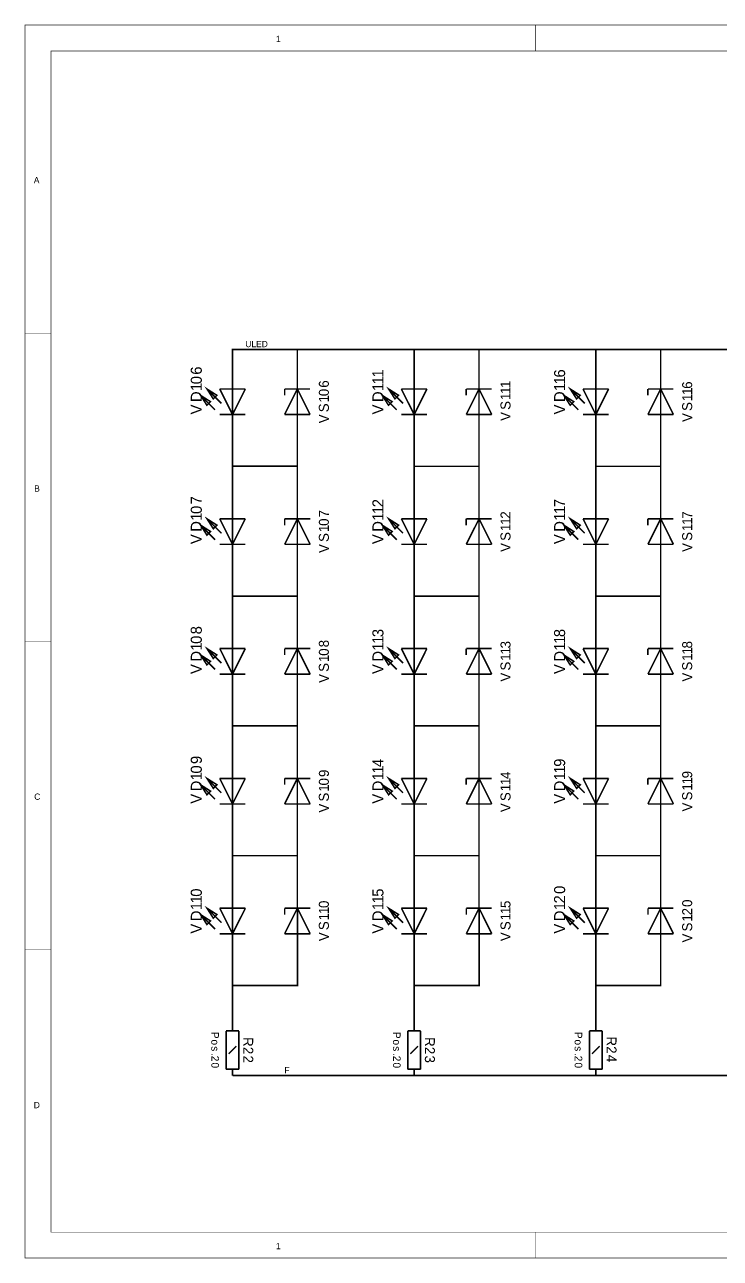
# Model space of a CAD drawing. Header units: millimetres. Extents: x 0 to 23.6, y 0 to 9.5.
# Drawn here: x 0 to 5.36, y 0 to 9.5 of the extents above; entities that cross this region are included whole.
import ezdxf

# ---------------------------------------------------------------- set-up
doc = ezdxf.new("R2010")
doc.units = ezdxf.units.MM
doc.header["$MEASUREMENT"] = 0
doc.layers.add('Sheet', color=255, linetype='Continuous')

msp = doc.modelspace()

# ---------------------------------------------------------------- linework, layer by layer
at = {"layer": 'Sheet'}
for points, const_width in [([(0, 9.4998), (0.2001, 9.4998)], 0.0039), ([(3.9371, 9.4998), (3.9371, 9.2997)], 0.0039), ([(0, 7.1249), (0.2001, 7.1249)], 0.0039), ([(1.6, 6.7936), (1.6, 6.9999), (2.1, 6.9999), (2.1, 6.7936)], 0.0118), ([(2.1002, 6.9997), (3.0004, 6.9997), (3.5004, 6.9997), (4.4001, 6.9997), (4.9001, 6.9997), (5.8003, 6.9997), (6.3002, 6.9997), (7.2004, 6.9997), (7.7004, 6.9997), (8.6001, 6.9997), (9.1001, 6.9997), (9.1001, 6.7934)], 0.0118), ([(3.0001, 6.7936), (3.0001, 6.9999)], 0.0118), ([(3.5002, 6.9999), (3.5002, 6.7936)], 0.0118), ([(4.4001, 6.7936), (4.4001, 6.9999)], 0.0118), ([(4.9001, 6.9999), (4.9001, 6.7936)], 0.0118), ([(1.6, 6.6952), (1.6, 6.7936)], 0.0118), ([(2.1, 6.6952), (2.1, 6.7936)], 0.0118), ([(3.0001, 6.6952), (3.0001, 6.7936)], 0.0118), ([(3.5002, 6.6952), (3.5002, 6.7936)], 0.0118), ([(4.4001, 6.6952), (4.4001, 6.7936)], 0.0118), ([(4.9001, 6.6952), (4.9001, 6.7936)], 0.0118), ([(1.5146, 6.5838), (1.4032, 6.6952)], 0.0118), ([(1.4797, 6.6464), (1.4032, 6.6952)], 0.0118), ([(1.4519, 6.6187), (1.4032, 6.6952)], 0.0118), ([(1.5016, 6.6952), (1.6985, 6.6952)], 0.0118), ([(1.5016, 6.6952), (1.6, 6.4984)], 0.0118), ([(1.6985, 6.6952), (1.6, 6.4984)], 0.0118), ([(1.6, 6.4984), (1.6, 6.6952)], 0.0118), ([(2.1985, 6.6952), (2.0016, 6.6952)], 0.0118), ([(2.0016, 6.4984), (2.1, 6.6952)], 0.0118), ([(2.0016, 6.6952), (2.0016, 6.6459)], 0.0118), ([(2.1, 6.4984), (2.1, 6.6952)], 0.0118), ([(2.1, 6.6952), (2.1985, 6.4984)], 0.0118), ([(2.9145, 6.5838), (2.8032, 6.6952)], 0.0118), ([(2.8798, 6.6464), (2.8032, 6.6952)], 0.0118), ([(2.8519, 6.6187), (2.8032, 6.6952)], 0.0118), ([(2.9016, 6.6952), (3.0984, 6.6952)], 0.0118), ([(2.9016, 6.6952), (3.0001, 6.4984)], 0.0118), ([(3.0984, 6.6952), (3.0001, 6.4984)], 0.0118), ([(3.0001, 6.4984), (3.0001, 6.6952)], 0.0118), ([(3.5985, 6.6952), (3.4016, 6.6952)], 0.0118), ([(3.4016, 6.4983), (3.5002, 6.6952)], 0.0118), ([(3.4016, 6.6952), (3.4016, 6.6459)], 0.0118), ([(3.5002, 6.4983), (3.5002, 6.6952)], 0.0118), ([(3.5002, 6.6952), (3.5985, 6.4983)], 0.0118), ([(4.3147, 6.5837), (4.2032, 6.6952)], 0.0118), ([(4.2798, 6.6463), (4.2032, 6.6952)], 0.0118), ([(4.252, 6.6185), (4.2032, 6.6952)], 0.0118), ([(4.3017, 6.6952), (4.4985, 6.6952)], 0.0118), ([(4.3017, 6.6952), (4.4001, 6.4983)], 0.0118), ([(4.4985, 6.6952), (4.4001, 6.4983)], 0.0118), ([(4.4001, 6.4983), (4.4001, 6.6952)], 0.0118), ([(4.9985, 6.6952), (4.8017, 6.6952)], 0.0118), ([(4.8017, 6.4983), (4.9001, 6.6952)], 0.0118), ([(4.8017, 6.6952), (4.8017, 6.6459)], 0.0118), ([(4.9001, 6.4983), (4.9001, 6.6952)], 0.0118), ([(4.9001, 6.6952), (4.9985, 6.4983)], 0.0118), ([(1.4653, 6.5346), (1.354, 6.6459)], 0.0118), ([(2.8654, 6.5346), (2.754, 6.6459)], 0.0118), ([(4.2654, 6.5346), (4.1541, 6.6459)], 0.0118), ([(1.5016, 6.4984), (1.6985, 6.4984)], 0.0118), ([(1.6, 6.4984), (1.6, 6.3999)], 0.0118), ([(2.1985, 6.4984), (2.0016, 6.4984)], 0.0118), ([(2.1, 6.4984), (2.1, 6.3999)], 0.0118), ([(2.9016, 6.4984), (3.0984, 6.4984)], 0.0118), ([(3.0001, 6.4984), (3.0001, 6.3999)], 0.0118), ([(3.5985, 6.4983), (3.4016, 6.4983)], 0.0118), ([(3.5002, 6.4983), (3.5002, 6.3999)], 0.0118), ([(4.3017, 6.4983), (4.4985, 6.4983)], 0.0118), ([(4.4001, 6.4983), (4.4001, 6.3999)], 0.0118), ([(4.9985, 6.4983), (4.8017, 6.4983)], 0.0118), ([(4.9001, 6.4983), (4.9001, 6.3999)], 0.0118), ([(1.6, 6.3999), (1.6, 6.0998), (1.6, 5.7936)], 0.0118), ([(2.1, 6.3999), (2.1, 6.0998), (2.1, 5.7936)], 0.0118), ([(3.0002, 6.3999), (3.0002, 6.0998), (3.0002, 5.7936)], 0.0118), ([(3.5002, 6.3999), (3.5002, 6.0998), (3.5002, 5.7936)], 0.0118), ([(4.4001, 6.3999), (4.4001, 6.0998), (4.4001, 5.7936)], 0.0118), ([(4.9001, 6.3999), (4.9001, 6.0998), (4.9001, 5.7936)], 0.0118), ([(2.1, 6.0999), (1.6, 6.0999)], 0.0118), ([(3.5002, 6.0998), (3.0002, 6.0998)], 0.0118), ([(4.9001, 6.0998), (4.4001, 6.0998)], 0.0118), ([(1.6, 5.6952), (1.6, 5.7936)], 0.0118), ([(2.1, 5.6952), (2.1, 5.7936)], 0.0118), ([(3.0002, 5.6952), (3.0002, 5.7936)], 0.0118), ([(3.5002, 5.6952), (3.5002, 5.7936)], 0.0118), ([(4.4001, 5.6952), (4.4001, 5.7936)], 0.0118), ([(4.9001, 5.6952), (4.9001, 5.7936)], 0.0118), ([(1.4653, 5.5346), (1.354, 5.646)], 0.0118), ([(1.5146, 5.5837), (1.4033, 5.6952)], 0.0118), ([(1.4797, 5.6464), (1.4033, 5.6952)], 0.0118), ([(1.4519, 5.6186), (1.4033, 5.6952)], 0.0118), ([(1.5016, 5.6952), (1.6986, 5.6952)], 0.0118), ([(1.5016, 5.6952), (1.6, 5.4983)], 0.0118), ([(1.6986, 5.6952), (1.6, 5.4983)], 0.0118), ([(1.6, 5.4983), (1.6, 5.6952)], 0.0118), ([(2.1986, 5.6952), (2.0016, 5.6952)], 0.0118), ([(2.0016, 5.4983), (2.1, 5.6952)], 0.0118), ([(2.0016, 5.6952), (2.0016, 5.646)], 0.0118), ([(2.1, 5.4983), (2.1, 5.6952)], 0.0118), ([(2.1, 5.6952), (2.1986, 5.4983)], 0.0118), ([(2.8655, 5.5346), (2.7541, 5.646)], 0.0118), ([(2.9145, 5.5837), (2.8032, 5.6952)], 0.0118), ([(2.8799, 5.6464), (2.8032, 5.6952)], 0.0118), ([(2.8519, 5.6186), (2.8032, 5.6952)], 0.0118), ([(2.9016, 5.6952), (3.0985, 5.6952)], 0.0118), ([(2.9016, 5.6952), (3.0002, 5.4983)], 0.0118), ([(3.0985, 5.6952), (3.0002, 5.4983)], 0.0118), ([(3.0002, 5.4983), (3.0002, 5.6952)], 0.0118), ([(3.5985, 5.6952), (3.4016, 5.6952)], 0.0118), ([(3.4016, 5.4983), (3.5002, 5.6952)], 0.0118), ([(3.4016, 5.6952), (3.4016, 5.646)], 0.0118), ([(3.5002, 5.4983), (3.5002, 5.6952)], 0.0118), ([(3.5002, 5.6952), (3.5985, 5.4983)], 0.0118), ([(4.2654, 5.5346), (4.1541, 5.646)], 0.0118), ([(4.3147, 5.5837), (4.2032, 5.6952)], 0.0118), ([(4.2798, 5.6464), (4.2032, 5.6952)], 0.0118), ([(4.252, 5.6186), (4.2032, 5.6952)], 0.0118), ([(4.3017, 5.6952), (4.4985, 5.6952)], 0.0118), ([(4.3017, 5.6952), (4.4001, 5.4983)], 0.0118), ([(4.4985, 5.6952), (4.4001, 5.4983)], 0.0118), ([(4.4001, 5.4983), (4.4001, 5.6952)], 0.0118), ([(4.9985, 5.6952), (4.8017, 5.6952)], 0.0118), ([(4.8017, 5.4983), (4.9001, 5.6952)], 0.0118), ([(4.8017, 5.6952), (4.8017, 5.646)], 0.0118), ([(4.9001, 5.4983), (4.9001, 5.6952)], 0.0118), ([(4.9001, 5.6952), (4.9985, 5.4983)], 0.0118), ([(1.5016, 5.4983), (1.6986, 5.4983)], 0.0118), ([(1.6, 5.4983), (1.6, 5.3999)], 0.0118), ([(2.1986, 5.4983), (2.0016, 5.4983)], 0.0118), ([(2.1, 5.4983), (2.1, 5.3999)], 0.0118), ([(2.9016, 5.4983), (3.0985, 5.4983)], 0.0118), ([(3.0002, 5.4983), (3.0002, 5.3999)], 0.0118), ([(3.5985, 5.4983), (3.4016, 5.4983)], 0.0118), ([(3.5002, 5.4983), (3.5002, 5.3999)], 0.0118), ([(4.3017, 5.4983), (4.4985, 5.4983)], 0.0118), ([(4.4001, 5.4983), (4.4001, 5.3999)], 0.0118), ([(4.9985, 5.4983), (4.8017, 5.4983)], 0.0118), ([(4.9001, 5.4983), (4.9001, 5.3999)], 0.0118), ([(1.6, 5.3999), (1.6, 5.0998), (1.6, 4.7936)], 0.0118), ([(2.1, 5.3999), (2.1, 5.0998), (2.1, 4.7936)], 0.0118), ([(3.0002, 5.3999), (3.0002, 5.0998), (3.0002, 4.7936)], 0.0118), ([(3.5002, 5.3999), (3.5002, 5.0998), (3.5002, 4.7936)], 0.0118), ([(4.4001, 5.3999), (4.4001, 5.0998), (4.4001, 4.7936)], 0.0118), ([(4.9001, 5.3999), (4.9001, 5.0998), (4.9001, 4.7936)], 0.0118), ([(2.1, 5.0998), (1.6, 5.0998)], 0.0118), ([(3.5002, 5.0998), (3.0002, 5.0998)], 0.0118), ([(4.9001, 5.0998), (4.4001, 5.0998)], 0.0118), ([(0, 4.75), (0.2001, 4.75)], 0.0039), ([(1.6, 4.6953), (1.6, 4.7936)], 0.0118), ([(2.1, 4.6953), (2.1, 4.7936)], 0.0118), ([(3.0002, 4.6953), (3.0002, 4.7936)], 0.0118), ([(3.5002, 4.6953), (3.5002, 4.7936)], 0.0118), ([(4.4001, 4.6953), (4.4001, 4.7936)], 0.0118), ([(4.9001, 4.6953), (4.9001, 4.7936)], 0.0118), ([(1.5146, 4.5838), (1.4033, 4.6951)], 0.0118), ([(1.4797, 4.6464), (1.4033, 4.6951)], 0.0118), ([(1.4519, 4.6186), (1.4033, 4.6951)], 0.0118), ([(1.5016, 4.6953), (1.6986, 4.6953)], 0.0118), ([(1.5016, 4.6953), (1.6, 4.4983)], 0.0118), ([(1.6986, 4.6953), (1.6, 4.4983)], 0.0118), ([(1.6, 4.4983), (1.6, 4.6953)], 0.0118), ([(2.1986, 4.6953), (2.0016, 4.6953)], 0.0118), ([(2.0016, 4.4983), (2.1, 4.6953)], 0.0118), ([(2.0016, 4.6953), (2.0016, 4.646)], 0.0118), ([(2.1, 4.4983), (2.1, 4.6953)], 0.0118), ([(2.1, 4.6953), (2.1986, 4.4983)], 0.0118), ([(2.9145, 4.5838), (2.8032, 4.6951)], 0.0118), ([(2.8799, 4.6464), (2.8032, 4.6951)], 0.0118), ([(2.8519, 4.6186), (2.8032, 4.6951)], 0.0118), ([(2.9016, 4.6953), (3.0985, 4.6953)], 0.0118), ([(2.9016, 4.6953), (3.0002, 4.4983)], 0.0118), ([(3.0985, 4.6953), (3.0002, 4.4983)], 0.0118), ([(3.0002, 4.4983), (3.0002, 4.6953)], 0.0118), ([(3.5985, 4.6953), (3.4016, 4.6953)], 0.0118), ([(3.4016, 4.4983), (3.5002, 4.6953)], 0.0118), ([(3.4016, 4.6953), (3.4016, 4.646)], 0.0118), ([(3.5002, 4.4983), (3.5002, 4.6953)], 0.0118), ([(3.5002, 4.6953), (3.5985, 4.4983)], 0.0118), ([(4.3147, 4.5838), (4.2032, 4.6951)], 0.0118), ([(4.2798, 4.6464), (4.2032, 4.6951)], 0.0118), ([(4.252, 4.6186), (4.2032, 4.6951)], 0.0118), ([(4.3017, 4.6953), (4.4985, 4.6953)], 0.0118), ([(4.3017, 4.6953), (4.4001, 4.4983)], 0.0118), ([(4.4985, 4.6953), (4.4001, 4.4983)], 0.0118), ([(4.4001, 4.4983), (4.4001, 4.6953)], 0.0118), ([(4.9985, 4.6953), (4.8017, 4.6953)], 0.0118), ([(4.8017, 4.4983), (4.9001, 4.6953)], 0.0118), ([(4.8017, 4.6953), (4.8017, 4.646)], 0.0118), ([(4.9001, 4.4983), (4.9001, 4.6953)], 0.0118), ([(4.9001, 4.6953), (4.9985, 4.4983)], 0.0118), ([(1.4653, 4.5347), (1.354, 4.646)], 0.0118), ([(2.8655, 4.5347), (2.7541, 4.646)], 0.0118), ([(4.2654, 4.5347), (4.1541, 4.646)], 0.0118), ([(1.5016, 4.4983), (1.6986, 4.4983)], 0.0118), ([(1.6, 4.4983), (1.6, 4.4)], 0.0118), ([(2.1986, 4.4983), (2.0016, 4.4983)], 0.0118), ([(2.1, 4.4983), (2.1, 4.4)], 0.0118), ([(2.9016, 4.4983), (3.0985, 4.4983)], 0.0118), ([(3.0002, 4.4983), (3.0002, 4.4)], 0.0118), ([(3.5985, 4.4983), (3.4016, 4.4983)], 0.0118), ([(3.5002, 4.4983), (3.5002, 4.4)], 0.0118), ([(4.3017, 4.4983), (4.4985, 4.4983)], 0.0118), ([(4.4001, 4.4983), (4.4001, 4.4)], 0.0118), ([(4.9985, 4.4983), (4.8017, 4.4983)], 0.0118), ([(4.9001, 4.4983), (4.9001, 4.4)], 0.0118), ([(1.6, 4.4), (1.6, 4.0999), (1.6, 3.7937)], 0.0118), ([(2.1, 4.4), (2.1, 4.0999), (2.1, 3.7937)], 0.0118), ([(3.0002, 4.4), (3.0002, 4.0999), (3.0002, 3.7937)], 0.0118), ([(3.5002, 4.4), (3.5002, 4.0999), (3.5002, 3.7937)], 0.0118), ([(4.4001, 4.4), (4.4001, 4.0999), (4.4001, 3.7937)], 0.0118), ([(4.9001, 4.4), (4.9001, 4.0999), (4.9001, 3.7937)], 0.0118), ([(2.1, 4.0999), (1.6, 4.0999)], 0.0118), ([(3.5002, 4.0999), (3.0002, 4.0999)], 0.0118), ([(4.9001, 4.0999), (4.4001, 4.0999)], 0.0118), ([(1.6, 3.6951), (1.6, 3.7937)], 0.0118), ([(2.1, 3.6951), (2.1, 3.7937)], 0.0118), ([(3.0002, 3.6951), (3.0002, 3.7937)], 0.0118), ([(3.5002, 3.6951), (3.5002, 3.7937)], 0.0118), ([(4.4001, 3.6951), (4.4001, 3.7937)], 0.0118), ([(4.9001, 3.6951), (4.9001, 3.7937)], 0.0118), ([(1.4653, 3.5347), (1.354, 3.646)], 0.0118), ([(1.5146, 3.5838), (1.4033, 3.6951)], 0.0118), ([(1.4797, 3.6465), (1.4033, 3.6951)], 0.0118), ([(1.4519, 3.6187), (1.4033, 3.6951)], 0.0118), ([(1.5016, 3.6951), (1.6986, 3.6951)], 0.0118), ([(1.5016, 3.6951), (1.6, 3.4984)], 0.0118), ([(1.6986, 3.6951), (1.6, 3.4984)], 0.0118), ([(1.6, 3.4984), (1.6, 3.6951)], 0.0118), ([(2.1986, 3.6951), (2.0016, 3.6951)], 0.0118), ([(2.0016, 3.4984), (2.1, 3.6951)], 0.0118), ([(2.0016, 3.6951), (2.0016, 3.646)], 0.0118), ([(2.1, 3.4984), (2.1, 3.6951)], 0.0118), ([(2.1, 3.6951), (2.1986, 3.4984)], 0.0118), ([(2.8655, 3.5347), (2.7541, 3.646)], 0.0118), ([(2.9145, 3.5838), (2.8032, 3.6951)], 0.0118), ([(2.8799, 3.6465), (2.8032, 3.6951)], 0.0118), ([(2.8519, 3.6187), (2.8032, 3.6951)], 0.0118), ([(2.9016, 3.6951), (3.0985, 3.6951)], 0.0118), ([(2.9016, 3.6951), (3.0002, 3.4984)], 0.0118), ([(3.0985, 3.6951), (3.0002, 3.4984)], 0.0118), ([(3.0002, 3.4984), (3.0002, 3.6951)], 0.0118), ([(3.5985, 3.6951), (3.4016, 3.6951)], 0.0118), ([(3.4016, 3.4984), (3.5002, 3.6951)], 0.0118), ([(3.4016, 3.6951), (3.4016, 3.646)], 0.0118), ([(3.5002, 3.4984), (3.5002, 3.6951)], 0.0118), ([(3.5002, 3.6951), (3.5985, 3.4984)], 0.0118), ([(4.2654, 3.5347), (4.1541, 3.646)], 0.0118), ([(4.3147, 3.5838), (4.2032, 3.6951)], 0.0118), ([(4.2798, 3.6465), (4.2032, 3.6951)], 0.0118), ([(4.252, 3.6187), (4.2032, 3.6951)], 0.0118), ([(4.3017, 3.6951), (4.4985, 3.6951)], 0.0118), ([(4.3017, 3.6951), (4.4001, 3.4984)], 0.0118), ([(4.4985, 3.6951), (4.4001, 3.4984)], 0.0118), ([(4.4001, 3.4984), (4.4001, 3.6951)], 0.0118), ([(4.9985, 3.6951), (4.8017, 3.6951)], 0.0118), ([(4.8017, 3.4984), (4.9001, 3.6951)], 0.0118), ([(4.8017, 3.6951), (4.8017, 3.646)], 0.0118), ([(4.9001, 3.4984), (4.9001, 3.6951)], 0.0118), ([(4.9001, 3.6951), (4.9985, 3.4984)], 0.0118), ([(1.5016, 3.4984), (1.6986, 3.4984)], 0.0118), ([(1.6, 3.4984), (1.6, 3.4)], 0.0118), ([(2.1986, 3.4984), (2.0016, 3.4984)], 0.0118), ([(2.1, 3.4984), (2.1, 3.4)], 0.0118), ([(2.9016, 3.4984), (3.0985, 3.4984)], 0.0118), ([(3.0002, 3.4984), (3.0002, 3.4)], 0.0118), ([(3.5985, 3.4984), (3.4016, 3.4984)], 0.0118), ([(3.5002, 3.4984), (3.5002, 3.4)], 0.0118), ([(4.3017, 3.4984), (4.4985, 3.4984)], 0.0118), ([(4.4001, 3.4984), (4.4001, 3.4)], 0.0118), ([(4.9985, 3.4984), (4.8017, 3.4984)], 0.0118), ([(4.9001, 3.4984), (4.9001, 3.4)], 0.0118), ([(1.6, 3.4), (1.6, 3.0999), (1.6, 2.7937)], 0.0118), ([(2.1, 3.4), (2.1, 3.0999), (2.1, 2.7937)], 0.0118), ([(3.0002, 3.4), (3.0002, 3.0999), (3.0002, 2.7937)], 0.0118), ([(3.5002, 3.4), (3.5002, 3.0999), (3.5002, 2.7937)], 0.0118), ([(4.4001, 3.4), (4.4001, 3.0999), (4.4001, 2.7937)], 0.0118), ([(4.9001, 3.4), (4.9001, 3.0999), (4.9001, 2.7937)], 0.0118), ([(2.1, 3.0999), (1.6, 3.0999)], 0.0118), ([(3.5002, 3.0999), (3.0002, 3.0999)], 0.0118), ([(4.9001, 3.0999), (4.4001, 3.0999)], 0.0118), ([(1.6, 2.6952), (1.6, 2.7937)], 0.0118), ([(2.1, 2.6952), (2.1, 2.7937)], 0.0118), ([(3.0002, 2.6952), (3.0002, 2.7937)], 0.0118), ([(3.5002, 2.6952), (3.5002, 2.7937)], 0.0118), ([(4.4001, 2.6952), (4.4001, 2.7937)], 0.0118), ([(4.9001, 2.6952), (4.9001, 2.7937)], 0.0118), ([(1.5146, 2.5838), (1.4035, 2.695)], 0.0118), ([(1.4799, 2.6465), (1.4035, 2.695)], 0.0118), ([(1.4519, 2.6185), (1.4035, 2.695)], 0.0118), ([(1.5016, 2.6952), (1.6986, 2.6952)], 0.0118), ([(1.5016, 2.695), (1.6002, 2.4982)], 0.0118), ([(1.6988, 2.695), (1.6002, 2.4982)], 0.0118), ([(1.6002, 2.4982), (1.6002, 2.695)], 0.0118), ([(2.1986, 2.6952), (2.0016, 2.6952)], 0.0118), ([(2.0016, 2.4982), (2.1002, 2.695)], 0.0118), ([(2.0016, 2.695), (2.0016, 2.6461)], 0.0118), ([(2.1002, 2.4982), (2.1002, 2.695)], 0.0118), ([(2.1002, 2.695), (2.1988, 2.4982)], 0.0118), ([(2.9147, 2.5838), (2.8032, 2.695)], 0.0118), ([(2.8801, 2.6465), (2.8032, 2.695)], 0.0118), ([(2.8521, 2.6185), (2.8032, 2.695)], 0.0118), ([(2.9016, 2.6952), (3.0985, 2.6952)], 0.0118), ([(2.9018, 2.695), (3.0004, 2.4982)], 0.0118), ([(3.0985, 2.695), (3.0004, 2.4982)], 0.0118), ([(3.0004, 2.4982), (3.0004, 2.695)], 0.0118), ([(3.5985, 2.6952), (3.4016, 2.6952)], 0.0118), ([(3.4018, 2.4982), (3.5004, 2.695)], 0.0118), ([(3.4018, 2.695), (3.4018, 2.6461)], 0.0118), ([(3.5004, 2.4982), (3.5004, 2.695)], 0.0118), ([(3.5004, 2.695), (3.5985, 2.4982)], 0.0118), ([(4.3149, 2.5838), (4.2034, 2.695)], 0.0118), ([(4.2798, 2.6465), (4.2034, 2.695)], 0.0118), ([(4.2522, 2.6185), (4.2034, 2.695)], 0.0118), ([(4.3017, 2.6952), (4.4985, 2.6952)], 0.0118), ([(4.3019, 2.695), (4.4001, 2.4982)], 0.0118), ([(4.4987, 2.695), (4.4001, 2.4982)], 0.0118), ([(4.4001, 2.4982), (4.4001, 2.695)], 0.0118), ([(4.9985, 2.6952), (4.8017, 2.6952)], 0.0118), ([(4.8019, 2.4982), (4.9001, 2.695)], 0.0118), ([(4.8019, 2.695), (4.8019, 2.6461)], 0.0118), ([(4.9001, 2.4982), (4.9001, 2.695)], 0.0118), ([(4.9001, 2.695), (4.9987, 2.4982)], 0.0118), ([(1.4653, 2.5346), (1.3542, 2.6461)], 0.0118), ([(2.8655, 2.5346), (2.7539, 2.6461)], 0.0118), ([(4.2656, 2.5346), (4.1541, 2.6461)], 0.0118), ([(1.5016, 2.4982), (1.6988, 2.4982)], 0.0118), ([(1.6002, 2.4982), (1.6002, 2.4001)], 0.0118), ([(2.1988, 2.4982), (2.0016, 2.4982)], 0.0118), ([(2.1002, 2.4982), (2.1002, 2.4001)], 0.0118), ([(2.9018, 2.4982), (3.0985, 2.4982)], 0.0118), ([(3.0004, 2.4982), (3.0004, 2.4001)], 0.0118), ([(3.5985, 2.4982), (3.4018, 2.4982)], 0.0118), ([(3.5004, 2.4982), (3.5004, 2.4001)], 0.0118), ([(4.3019, 2.4982), (4.4987, 2.4982)], 0.0118), ([(4.4001, 2.4982), (4.4001, 2.4001)], 0.0118), ([(4.9987, 2.4982), (4.8019, 2.4982)], 0.0118), ([(4.9001, 2.4982), (4.9001, 2.4001)], 0.0118), ([(0, 2.375), (0.2001, 2.375)], 0.0039), ([(2.1002, 2.4001), (2.1002, 2.0997), (1.6002, 2.0997)], 0.0118), ([(1.6002, 2.4001), (1.6002, 2.0997), (1.6002, 1.7998)], 0.0118), ([(3.5004, 2.4001), (3.5004, 2.0997), (3.0004, 2.0997)], 0.0118), ([(3.0004, 2.4001), (3.0004, 2.0997), (3.0004, 1.7998)], 0.0118), ([(4.9001, 2.4001), (4.9001, 2.0997), (4.4001, 2.0997)], 0.0118), ([(4.4001, 2.4001), (4.4001, 2.0997), (4.4001, 1.7998)], 0.0118), ([(1.6002, 1.7505), (1.6002, 1.7998)], 0.0118), ([(3.0004, 1.7505), (3.0004, 1.7998)], 0.0118), ([(4.4001, 1.7505), (4.4001, 1.7998)], 0.0118), ([(1.5509, 1.4552), (1.5509, 1.7505)], 0.0118), ([(1.5509, 1.7505), (1.6495, 1.7505)], 0.0118), ([(1.6495, 1.7505), (1.6495, 1.4552)], 0.0118), ([(2.9511, 1.4552), (2.9511, 1.7505)], 0.0118), ([(2.9511, 1.7505), (3.0492, 1.7505)], 0.0118), ([(3.0492, 1.7505), (3.0492, 1.4552)], 0.0118), ([(4.3508, 1.4552), (4.3508, 1.7505)], 0.0118), ([(4.3508, 1.7505), (4.4494, 1.7505)], 0.0118), ([(4.4494, 1.7505), (4.4494, 1.4552)], 0.0118), ([(1.6299, 1.6328), (1.5706, 1.5734)], 0.0118), ([(3.0296, 1.6328), (2.9707, 1.5734)], 0.0118), ([(4.4298, 1.6328), (4.3709, 1.5734)], 0.0118), ([(1.6495, 1.4552), (1.5509, 1.4552)], 0.0118), ([(1.6002, 1.4552), (1.6002, 1.4064)], 0.0118), ([(3.0492, 1.4552), (2.9511, 1.4552)], 0.0118), ([(3.0004, 1.4552), (3.0004, 1.4064)], 0.0118), ([(4.4494, 1.4552), (4.3508, 1.4552)], 0.0118), ([(4.4001, 1.4552), (4.4001, 1.4064)], 0.0118), ([(1.6002, 1.4064), (3.0004, 1.4064), (4.4001, 1.4064), (5.8003, 1.4064), (7.2004, 1.4064), (8.6001, 1.4064)], 0.0118), ([(3.9373, 0), (3.9373, 0.2001)], 0.0039)]:
    msp.add_lwpolyline(points, dxfattribs=dict(at, const_width=const_width))
for points, const_width in [([(0, 9.4992), (0, 0), (23.622, 0), (23.622, 9.4992), (0, 9.4992), (0, 9.4992)], 0.0039), ([(0, 9.4992), (23.622, 9.4992), (23.622, 0), (0, 0), (0, 9.4992)], 0.0039), ([(0.2005, 9.2995), (0.2005, 0.1997), (23.4224, 0.1997), (23.4224, 9.2995), (0.2005, 9.2995), (0.2005, 9.2995)], 0.0039), ([(0.2005, 9.2995), (23.4224, 9.2995), (23.4224, 0.1997), (0.2005, 0.1997), (0.2005, 9.2995)], 0.0039), ([(1.4305, 6.5972), (1.4027, 6.5695), (1.354, 6.6459), (1.4305, 6.5972)], 0.0118), ([(1.4797, 6.6464), (1.4519, 6.6185), (1.4032, 6.6952), (1.4797, 6.6464)], 0.0118), ([(1.4797, 6.6464), (1.4519, 6.6185), (1.4032, 6.6952), (1.4797, 6.6464)], 0.0039), ([(2.8305, 6.5972), (2.8027, 6.5695), (2.754, 6.6459), (2.8305, 6.5972)], 0.0118), ([(2.8798, 6.6464), (2.8519, 6.6185), (2.8032, 6.6952), (2.8798, 6.6464)], 0.0118), ([(2.8798, 6.6464), (2.8519, 6.6185), (2.8032, 6.6952), (2.8798, 6.6464)], 0.0039), ([(4.2305, 6.5972), (4.2027, 6.5695), (4.1541, 6.6459), (4.2305, 6.5972)], 0.0118), ([(4.2798, 6.6463), (4.252, 6.6185), (4.2032, 6.6952), (4.2798, 6.6463)], 0.0118), ([(4.2798, 6.6463), (4.252, 6.6185), (4.2032, 6.6952), (4.2798, 6.6463)], 0.0039), ([(1.4305, 6.5972), (1.4027, 6.5695), (1.354, 6.6459), (1.4305, 6.5972)], 0.0039), ([(2.8305, 6.5972), (2.8027, 6.5695), (2.754, 6.6459), (2.8305, 6.5972)], 0.0039), ([(4.2305, 6.5972), (4.2027, 6.5695), (4.1541, 6.6459), (4.2305, 6.5972)], 0.0039), ([(1.4797, 5.6464), (1.4519, 5.6186), (1.4033, 5.6952), (1.4797, 5.6464)], 0.0118), ([(2.8799, 5.6464), (2.8519, 5.6186), (2.8032, 5.6952), (2.8799, 5.6464)], 0.0118), ([(4.2798, 5.6464), (4.252, 5.6186), (4.2032, 5.6952), (4.2798, 5.6464)], 0.0118), ([(1.4306, 5.5973), (1.4027, 5.5693), (1.354, 5.646), (1.4306, 5.5973)], 0.0118), ([(1.4306, 5.5973), (1.4027, 5.5693), (1.354, 5.646), (1.4306, 5.5973)], 0.0039), ([(1.4797, 5.6464), (1.4519, 5.6186), (1.4033, 5.6952), (1.4797, 5.6464)], 0.0039), ([(2.8306, 5.5973), (2.8028, 5.5693), (2.7541, 5.646), (2.8306, 5.5973)], 0.0118), ([(2.8306, 5.5973), (2.8028, 5.5693), (2.7541, 5.646), (2.8306, 5.5973)], 0.0039), ([(2.8799, 5.6464), (2.8519, 5.6186), (2.8032, 5.6952), (2.8799, 5.6464)], 0.0039), ([(4.2305, 5.5973), (4.2027, 5.5693), (4.1541, 5.646), (4.2305, 5.5973)], 0.0118), ([(4.2305, 5.5973), (4.2027, 5.5693), (4.1541, 5.646), (4.2305, 5.5973)], 0.0039), ([(4.2798, 5.6464), (4.252, 5.6186), (4.2032, 5.6952), (4.2798, 5.6464)], 0.0039), ([(1.4306, 4.5973), (1.4027, 4.5693), (1.354, 4.646), (1.4306, 4.5973)], 0.0118), ([(1.4797, 4.6464), (1.4519, 4.6186), (1.4033, 4.6953), (1.4797, 4.6464)], 0.0118), ([(1.4797, 4.6464), (1.4519, 4.6186), (1.4033, 4.6953), (1.4797, 4.6464)], 0.0039), ([(2.8306, 4.5973), (2.8028, 4.5693), (2.7541, 4.646), (2.8306, 4.5973)], 0.0118), ([(2.8799, 4.6464), (2.8519, 4.6186), (2.8032, 4.6953), (2.8799, 4.6464)], 0.0118), ([(2.8799, 4.6464), (2.8519, 4.6186), (2.8032, 4.6953), (2.8799, 4.6464)], 0.0039), ([(4.2305, 4.5973), (4.2027, 4.5693), (4.1541, 4.646), (4.2305, 4.5973)], 0.0118), ([(4.2798, 4.6464), (4.252, 4.6186), (4.2032, 4.6953), (4.2798, 4.6464)], 0.0118), ([(4.2798, 4.6464), (4.252, 4.6186), (4.2032, 4.6953), (4.2798, 4.6464)], 0.0039), ([(1.4306, 4.5973), (1.4027, 4.5693), (1.354, 4.646), (1.4306, 4.5973)], 0.0039), ([(2.8306, 4.5973), (2.8028, 4.5693), (2.7541, 4.646), (2.8306, 4.5973)], 0.0039), ([(4.2305, 4.5973), (4.2027, 4.5693), (4.1541, 4.646), (4.2305, 4.5973)], 0.0039), ([(1.4797, 3.6465), (1.4519, 3.6187), (1.4033, 3.6951), (1.4797, 3.6465)], 0.0118), ([(2.8799, 3.6465), (2.8519, 3.6187), (2.8032, 3.6951), (2.8799, 3.6465)], 0.0118), ([(4.2798, 3.6465), (4.252, 3.6187), (4.2032, 3.6951), (4.2798, 3.6465)], 0.0118), ([(1.4306, 3.5974), (1.4027, 3.5694), (1.354, 3.646), (1.4306, 3.5974)], 0.0118), ([(1.4306, 3.5974), (1.4027, 3.5694), (1.354, 3.646), (1.4306, 3.5974)], 0.0039), ([(1.4797, 3.6465), (1.4519, 3.6187), (1.4033, 3.6951), (1.4797, 3.6465)], 0.0039), ([(2.8306, 3.5974), (2.8028, 3.5694), (2.7541, 3.646), (2.8306, 3.5974)], 0.0118), ([(2.8306, 3.5974), (2.8028, 3.5694), (2.7541, 3.646), (2.8306, 3.5974)], 0.0039), ([(2.8799, 3.6465), (2.8519, 3.6187), (2.8032, 3.6951), (2.8799, 3.6465)], 0.0039), ([(4.2305, 3.5974), (4.2027, 3.5694), (4.1541, 3.646), (4.2305, 3.5974)], 0.0118), ([(4.2305, 3.5974), (4.2027, 3.5694), (4.1541, 3.646), (4.2305, 3.5974)], 0.0039), ([(4.2798, 3.6465), (4.252, 3.6187), (4.2032, 3.6951), (4.2798, 3.6465)], 0.0039), ([(1.4306, 2.5972), (1.4027, 2.5692), (1.3542, 2.6461), (1.4306, 2.5972)], 0.0118), ([(1.4799, 2.6465), (1.4519, 2.6185), (1.4035, 2.695), (1.4799, 2.6465)], 0.0118), ([(1.4799, 2.6465), (1.4519, 2.6185), (1.4035, 2.695), (1.4799, 2.6465)], 0.0039), ([(2.8308, 2.5972), (2.8028, 2.5692), (2.7539, 2.6461), (2.8308, 2.5972)], 0.0118), ([(2.8801, 2.6465), (2.8521, 2.6185), (2.8032, 2.695), (2.8801, 2.6465)], 0.0118), ([(2.8801, 2.6465), (2.8521, 2.6185), (2.8032, 2.695), (2.8801, 2.6465)], 0.0039), ([(4.2305, 2.5972), (4.2029, 2.5692), (4.1541, 2.6461), (4.2305, 2.5972)], 0.0118), ([(4.2798, 2.6465), (4.2522, 2.6185), (4.2034, 2.695), (4.2798, 2.6465)], 0.0118), ([(4.2798, 2.6465), (4.2522, 2.6185), (4.2034, 2.695), (4.2798, 2.6465)], 0.0039), ([(1.4306, 2.5972), (1.4027, 2.5692), (1.3542, 2.6461), (1.4306, 2.5972)], 0.0039), ([(2.8308, 2.5972), (2.8028, 2.5692), (2.7539, 2.6461), (2.8308, 2.5972)], 0.0039), ([(4.2305, 2.5972), (4.2029, 2.5692), (4.1541, 2.6461), (4.2305, 2.5972)], 0.0039)]:
    msp.add_lwpolyline(points, close=True, dxfattribs=dict(at, const_width=const_width))

# ---------------------------------------------------------------- texts
for s, height, p in [('1', 0.0485, (1.9348, 9.368)), ('A', 0.0485, (0.0685, 8.2803)), ('ULED', 0.04845, (1.6992, 7.0172)), ('B', 0.0485, (0.0718, 5.9045)), ('C', 0.0485, (0.0718, 3.5303)), ('F', 0.0485, (2, 1.4235)), ('D', 0.0485, (0.0685, 1.1545)), ('1', 0.0485, (1.9348, 0.0685))]:
    msp.add_text(s, height=height, dxfattribs=at).set_placement(p)
for s, height, rotation, p in [('6', 0.0852, 90, (1.3634, 6.805)), ('0', 0.0852, 90, (1.3634, 6.7315)), ('6', 0.0769, 90, (2.3425, 6.7048)), ('1', 0.0852, 90, (2.7635, 6.7833)), ('1', 0.0852, 90, (2.7635, 6.7315)), ('1', 0.0769, 90, (3.7426, 6.7031)), ('6', 0.0852, 90, (4.1637, 6.7833)), ('1', 0.0852, 90, (4.1637, 6.7315)), ('6', 0.0769, 90, (5.1428, 6.6964)), ('1', 0.0852, 90, (1.3634, 6.6797)), ('D', 0.0852, 90, (1.3634, 6.5945)), ('0', 0.0769, 90, (2.3425, 6.6396)), ('1', 0.0852, 90, (2.7635, 6.6797)), ('D', 0.0852, 90, (2.7635, 6.5945)), ('1', 0.0769, 90, (3.7426, 6.6563)), ('1', 0.0769, 90, (3.7426, 6.6096)), ('1', 0.0852, 90, (4.1637, 6.6797)), ('D', 0.0852, 90, (4.1637, 6.5945)), ('1', 0.0769, 90, (5.1428, 6.6497)), ('1', 0.0769, 90, (5.1428, 6.6012)), ('V', 0.0852, 90, (1.3634, 6.4993)), ('S', 0.0769, 90, (2.3425, 6.516)), ('1', 0.0769, 90, (2.3425, 6.5912)), ('V', 0.0852, 90, (2.7635, 6.4993)), ('S', 0.0769, 90, (3.7426, 6.5344)), ('V', 0.0852, 90, (4.1637, 6.4993)), ('S', 0.0769, 90, (5.1428, 6.526)), ('V', 0.0769, 90, (2.3425, 6.4308)), ('V', 0.0769, 90, (3.7426, 6.4492)), ('V', 0.0769, 90, (5.1428, 6.4408)), ('7', 0.0852, 90, (1.3634, 5.8059)), ('2', 0.0852, 90, (2.7635, 5.7842)), ('7', 0.0852, 90, (4.1637, 5.7842)), ('0', 0.0852, 90, (1.3634, 5.7324)), ('1', 0.0852, 90, (1.3634, 5.6806)), ('7', 0.0769, 90, (2.3425, 5.7057)), ('1', 0.0852, 90, (2.7635, 5.7324)), ('1', 0.0852, 90, (2.7635, 5.6806)), ('2', 0.0769, 90, (3.7426, 5.6957)), ('1', 0.0852, 90, (4.1637, 5.7324)), ('1', 0.0852, 90, (4.1637, 5.6806)), ('7', 0.0769, 90, (5.1428, 5.6957)), ('D', 0.0852, 90, (1.3634, 5.5954)), ('0', 0.0769, 90, (2.3425, 5.6405)), ('1', 0.0769, 90, (2.3425, 5.5921)), ('D', 0.0852, 90, (2.7635, 5.5954)), ('1', 0.0769, 90, (3.7426, 5.6489)), ('1', 0.0769, 90, (3.7426, 5.6004)), ('D', 0.0852, 90, (4.1637, 5.5954)), ('1', 0.0769, 90, (5.1428, 5.6489)), ('1', 0.0769, 90, (5.1428, 5.6004)), ('V', 0.0852, 90, (1.3634, 5.5002)), ('S', 0.0769, 90, (2.3425, 5.5169)), ('V', 0.0852, 90, (2.7635, 5.5002)), ('S', 0.0769, 90, (3.7426, 5.5252)), ('V', 0.0852, 90, (4.1637, 5.5002)), ('S', 0.0769, 90, (5.1428, 5.5252)), ('V', 0.0769, 90, (2.3425, 5.4317)), ('V', 0.0769, 90, (3.7426, 5.44)), ('V', 0.0769, 90, (5.1428, 5.44)), ('8', 0.0852, 90, (1.3634, 4.8051)), ('0', 0.0852, 90, (1.3634, 4.7316)), ('8', 0.0769, 90, (2.3425, 4.7049)), ('3', 0.0852, 90, (2.7635, 4.7834)), ('1', 0.0852, 90, (2.7635, 4.7316)), ('8', 0.0852, 90, (4.1637, 4.7834)), ('1', 0.0852, 90, (4.1637, 4.7316)), ('1', 0.0852, 90, (1.3634, 4.6798)), ('D', 0.0852, 90, (1.3634, 4.5946)), ('0', 0.0769, 90, (2.3425, 4.6397)), ('1', 0.0852, 90, (2.7635, 4.6798)), ('D', 0.0852, 90, (2.7635, 4.5946)), ('3', 0.0769, 90, (3.7426, 4.6965)), ('1', 0.0769, 90, (3.7426, 4.6498)), ('1', 0.0852, 90, (4.1637, 4.6798)), ('D', 0.0852, 90, (4.1637, 4.5946)), ('8', 0.0769, 90, (5.1428, 4.6965)), ('1', 0.0769, 90, (5.1428, 4.6498)), ('V', 0.0852, 90, (1.3634, 4.4994)), ('S', 0.0769, 90, (2.3425, 4.5161)), ('1', 0.0769, 90, (2.3425, 4.5913)), ('V', 0.0852, 90, (2.7635, 4.4994)), ('S', 0.0769, 90, (3.7426, 4.5261)), ('1', 0.0769, 90, (3.7426, 4.6013)), ('V', 0.0852, 90, (4.1637, 4.4994)), ('S', 0.0769, 90, (5.1428, 4.5261)), ('1', 0.0769, 90, (5.1428, 4.6013)), ('V', 0.0769, 90, (2.3425, 4.4309)), ('V', 0.0769, 90, (3.7426, 4.4409)), ('V', 0.0769, 90, (5.1428, 4.4409)), ('9', 0.0852, 90, (1.3634, 3.806)), ('4', 0.0852, 90, (2.7635, 3.7826)), ('9', 0.0852, 90, (4.1637, 3.7843)), ('0', 0.0852, 90, (1.3634, 3.7325)), ('1', 0.0852, 90, (1.3634, 3.6807)), ('9', 0.0769, 90, (2.3425, 3.7058)), ('1', 0.0852, 90, (2.7635, 3.7325)), ('1', 0.0852, 90, (2.7635, 3.6807)), ('4', 0.0769, 90, (3.7426, 3.6907)), ('1', 0.0852, 90, (4.1637, 3.7325)), ('1', 0.0852, 90, (4.1637, 3.6807)), ('9', 0.0769, 90, (5.1428, 3.6957)), ('D', 0.0852, 90, (1.3634, 3.5955)), ('0', 0.0769, 90, (2.3425, 3.6406)), ('1', 0.0769, 90, (2.3425, 3.5922)), ('D', 0.0852, 90, (2.7635, 3.5955)), ('1', 0.0769, 90, (3.7426, 3.644)), ('1', 0.0769, 90, (3.7426, 3.5955)), ('D', 0.0852, 90, (4.1637, 3.5955)), ('1', 0.0769, 90, (5.1428, 3.649)), ('1', 0.0769, 90, (5.1428, 3.6005)), ('V', 0.0852, 90, (1.3634, 3.5003)), ('S', 0.0769, 90, (2.3425, 3.517)), ('V', 0.0852, 90, (2.7635, 3.5003)), ('S', 0.0769, 90, (3.7426, 3.5203)), ('V', 0.0852, 90, (4.1637, 3.5003)), ('S', 0.0769, 90, (5.1428, 3.5253)), ('V', 0.0769, 90, (2.3425, 3.4318)), ('V', 0.0769, 90, (3.7426, 3.4351)), ('V', 0.0769, 90, (5.1428, 3.4401)), ('0', 0.0852, 90, (4.1637, 2.8052)), ('0', 0.0852, 90, (1.3634, 2.7835)), ('1', 0.0852, 90, (1.3634, 2.7317)), ('5', 0.0852, 90, (2.7635, 2.7835)), ('1', 0.0852, 90, (2.7635, 2.7317)), ('2', 0.0852, 90, (4.1637, 2.7317)), ('0', 0.0769, 90, (5.1428, 2.705)), ('1', 0.0852, 90, (1.3634, 2.6799)), ('D', 0.0852, 90, (1.3634, 2.5947)), ('0', 0.0769, 90, (2.3425, 2.6966)), ('1', 0.0769, 90, (2.3425, 2.6498)), ('1', 0.0852, 90, (2.7635, 2.6799)), ('D', 0.0852, 90, (2.7635, 2.5947)), ('5', 0.0769, 90, (3.7426, 2.6966)), ('1', 0.0769, 90, (3.7426, 2.6498)), ('1', 0.0852, 90, (4.1637, 2.6799)), ('D', 0.0852, 90, (4.1637, 2.5947)), ('2', 0.0769, 90, (5.1428, 2.6398)), ('V', 0.0852, 90, (1.3634, 2.4995)), ('S', 0.0769, 90, (2.3425, 2.5262)), ('1', 0.0769, 90, (2.3425, 2.6014)), ('V', 0.0852, 90, (2.7635, 2.4995)), ('S', 0.0769, 90, (3.7426, 2.5262)), ('1', 0.0769, 90, (3.7426, 2.6014)), ('V', 0.0852, 90, (4.1637, 2.4995)), ('S', 0.0769, 90, (5.1428, 2.5162)), ('1', 0.0769, 90, (5.1428, 2.5914)), ('V', 0.0769, 90, (2.3425, 2.441)), ('V', 0.0769, 90, (3.7426, 2.441)), ('V', 0.0769, 90, (5.1428, 2.431)), ('P', 0.0585, 270, (1.4369, 1.7426)), ('P', 0.0585, 270, (2.8371, 1.7426)), ('P', 0.0585, 270, (4.2372, 1.7426)), ('o', 0.0585, 270, (1.4369, 1.6841)), ('s', 0.0585, 270, (1.4369, 1.6323)), ('R', 0.0769, 270, (1.6825, 1.7025)), ('2', 0.0769, 270, (1.6825, 1.6273)), ('o', 0.0585, 270, (2.8371, 1.6841)), ('s', 0.0585, 270, (2.8371, 1.6323)), ('R', 0.0769, 270, (3.0827, 1.7025)), ('2', 0.0769, 270, (3.0827, 1.6273)), ('o', 0.0585, 270, (4.2372, 1.6841)), ('s', 0.0585, 270, (4.2372, 1.6323)), ('R', 0.0769, 270, (4.4828, 1.7075)), ('2', 0.0769, 270, (4.4828, 1.6323)), ('.', 0.0585, 270, (1.4369, 1.5805)), ('2', 0.0585, 270, (1.4369, 1.5588)), ('2', 0.0769, 270, (1.6825, 1.5605)), ('.', 0.0585, 270, (2.8371, 1.5805)), ('2', 0.0585, 270, (2.8371, 1.5588)), ('3', 0.0769, 270, (3.0827, 1.5605)), ('.', 0.0585, 270, (4.2372, 1.5805)), ('2', 0.0585, 270, (4.2372, 1.5588)), ('4', 0.0769, 270, (4.4828, 1.5655)), ('0', 0.0585, 270, (1.4369, 1.507)), ('0', 0.0585, 270, (2.8371, 1.507)), ('0', 0.0585, 270, (4.2372, 1.507))]:
    msp.add_text(s, height=height, rotation=rotation, dxfattribs=at).set_placement(p)

doc.saveas('drawing.dxf')
